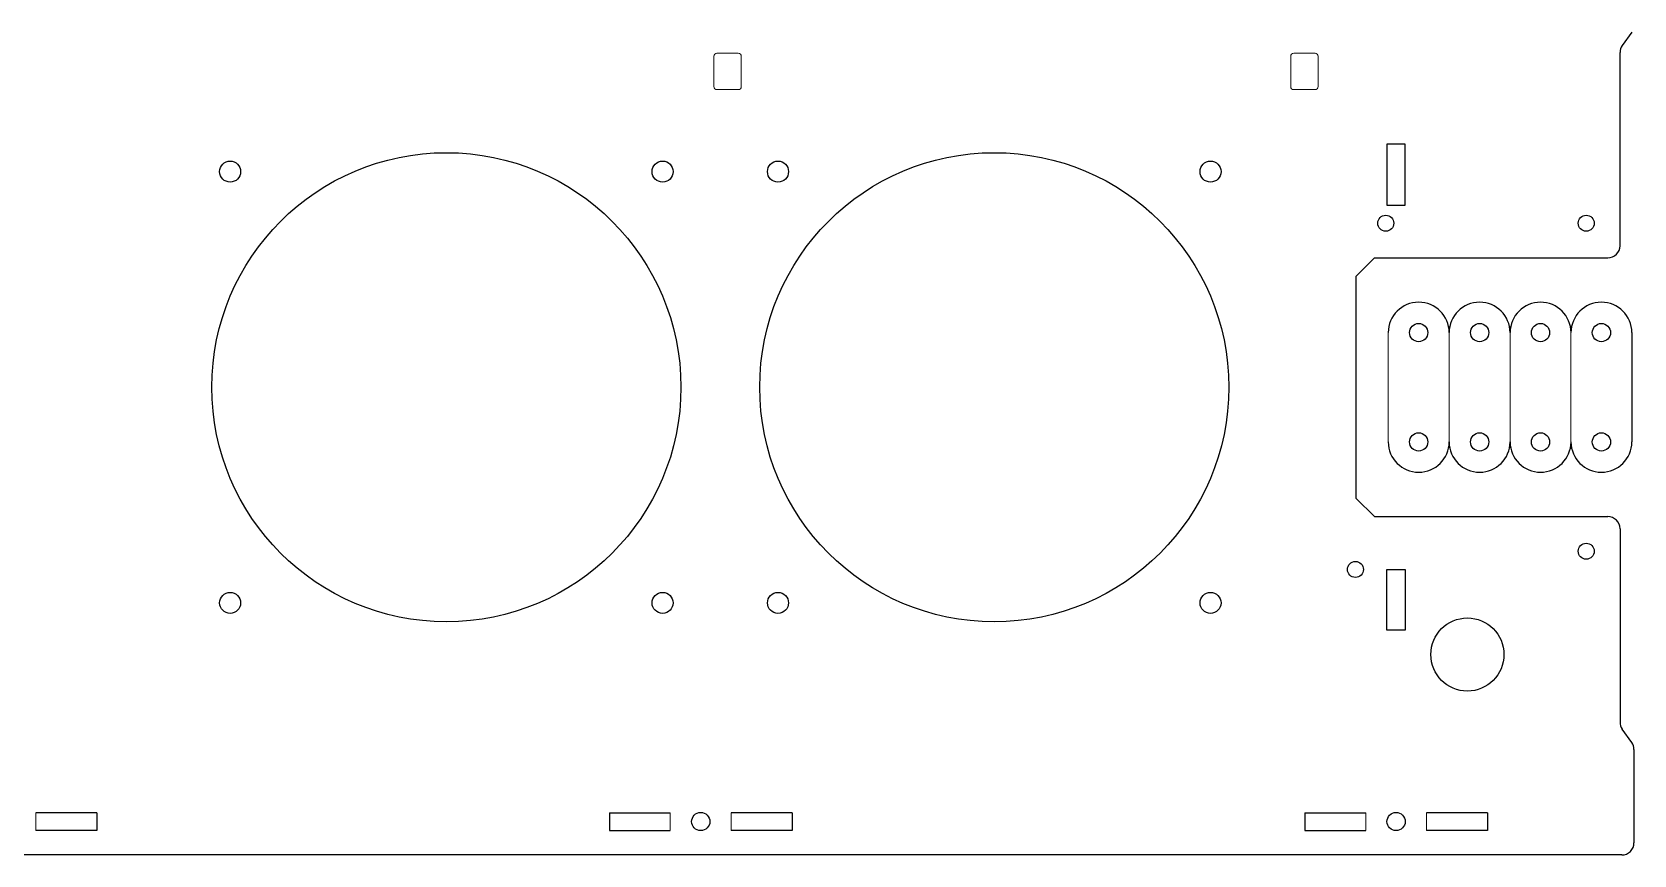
# Model space of a CAD drawing. Extents: x 141 to 715, y -757 to -299.
# Drawn here: x 451.7 to 715.5, y -606.5 to -471 of the extents above; entities that cross this region are included whole.
import ezdxf

# ---------------------------------------------------------------- set-up
doc = ezdxf.new("R2010")
doc.units = 0
doc.header["$MEASUREMENT"] = 0
doc.layers.add('DL', color=7, linetype='CONTINUOUS')
doc.layers.add('Layer 1', color=7, linetype='CONTINUOUS')

msp = doc.modelspace()

# ---------------------------------------------------------------- linework, layer by layer
at = {"layer": 'DL'}
for p, q in [((715.13, -471.04), (713.56, -473.24)), ((669.77, -511.22), (672.77, -508.22)), ((672.77, -508.22), (711.2, -508.22)), ((669.77, -547.82), (669.77, -511.22)), ((669.77, -547.82), (672.77, -550.82)), ((672.77, -550.82), (711.2, -550.82)), ((715.13, -588), (713.56, -585.8)), ((462.38, -599.57), (452.35, -599.57)), ((462.38, -599.57), (462.38, -602.47)), ((546.79, -599.57), (546.79, -602.47)), ((546.79, -599.57), (556.82, -599.57)), ((576.88, -599.57), (566.85, -599.57)), ((576.88, -599.57), (576.88, -602.47)), ((661.29, -599.57), (661.29, -602.47)), ((661.29, -599.57), (671.32, -599.57)), ((691.38, -599.57), (681.35, -599.57)), ((691.38, -599.57), (691.38, -602.47)), ((462.38, -602.47), (452.35, -602.47)), ((546.79, -602.47), (556.82, -602.47)), ((576.88, -602.47), (566.85, -602.47)), ((661.29, -602.47), (671.32, -602.47)), ((691.38, -602.47), (681.35, -602.47)), ((713.5, -606.52), (430.5, -606.52))]:
    msp.add_line(p, q, dxfattribs=at)
at = {"layer": 'DL', "linetype": 'ByBlock'}
for p, q in [((713.2, -506.22), (713.2, -474.4)), ((677.83, -489.52), (674.83, -489.52)), ((674.83, -489.52), (674.83, -499.52)), ((677.83, -494.52), (677.83, -489.52)), ((677.83, -499.52), (677.83, -494.52)), ((674.83, -499.52), (677.83, -499.52)), ((715.15, -520.52), (715.15, -538.52)), ((713.2, -552.82), (713.2, -584.64)), ((674.83, -569.52), (674.83, -559.52)), ((674.83, -559.52), (677.83, -559.52)), ((677.83, -559.52), (677.83, -564.52)), ((677.83, -564.52), (677.83, -569.52)), ((677.83, -569.52), (674.83, -569.52)), ((715.5, -589.16), (715.5, -604.52))]:
    msp.add_line(p, q, dxfattribs=at)
at = {"layer": 'DL'}
for centre, radius in [((519.94, -529.52), 38.62), ((484.34, -494.02), 1.73), ((555.55, -494.02), 1.73), ((610.16, -529.52), 38.62), ((574.55, -494.02), 1.73), ((645.77, -494.02), 1.73), ((674.63, -502.52), 1.32), ((707.63, -502.52), 1.32), ((707.63, -556.52), 1.32), ((669.63, -559.52), 1.32), ((484.34, -565.02), 1.73), ((555.55, -565.02), 1.73), ((574.55, -565.02), 1.73), ((645.77, -565.02), 1.73), ((688.07, -573.52), 6.02)]:
    msp.add_circle(centre, radius, dxfattribs=at)
at = {"layer": 'DL', "linetype": 'ByBlock'}
for centre in [(680.05, -520.52), (690.08, -520.52), (700.11, -520.52), (710.14, -520.52), (680.05, -538.52), (690.08, -538.52), (700.11, -538.52), (710.14, -538.52), (561.83, -601.02), (676.33, -601.02)]:
    msp.add_circle(centre, 1.5, dxfattribs=at)
for centre, radius, start, end in [((715.2, -474.4), 2, 144.6554, 180), ((711.2, -506.22), 2, 270, 0), ((680.05, -520.55), 5.02, 0.3286, 179.6714), ((690.08, -520.55), 5.02, 0.3286, 179.6714), ((700.11, -520.55), 5.02, 0.3286, 179.6714), ((710.14, -520.55), 5.02, 0.3286, 179.6714), ((680.05, -538.49), 5.02, 180.3286, 359.6714), ((690.08, -538.49), 5.02, 180.3286, 359.6714), ((700.11, -538.49), 5.02, 180.3286, 359.6714), ((710.14, -538.49), 5.02, 180.3286, 359.6714), ((711.2, -552.82), 2, 0, 90), ((715.2, -584.64), 2, 180, 215.3446)]:
    msp.add_arc(centre, radius, start, end, dxfattribs=at)
at = {"layer": 'DL'}
for centre, start, end in [((713.5, -589.16), 0, 35.3446), ((713.5, -604.52), 270, 0)]:
    msp.add_arc(centre, 2, start, end, dxfattribs=at)
at = {"layer": 'Layer 1', "lineweight": 9}
for points in [[(563.98, -475.02), (563.98, -474.74), (564.21, -474.52), (564.48, -474.52)], [(564.48, -474.52), (564.48, -474.52), (567.99, -474.52), (567.99, -474.52)], [(567.99, -474.52), (568.27, -474.52), (568.5, -474.74), (568.5, -475.02)], [(658.98, -475.02), (658.98, -474.74), (659.21, -474.52), (659.48, -474.52)], [(659.48, -474.52), (659.48, -474.52), (662.99, -474.52), (662.99, -474.52)], [(662.99, -474.52), (663.27, -474.52), (663.5, -474.74), (663.5, -475.02)], [(563.98, -480.02), (563.98, -480.02), (563.98, -475.02), (563.98, -475.02)], [(568.5, -475.02), (568.5, -475.02), (568.5, -480.02), (568.5, -480.02)], [(658.98, -480.02), (658.98, -480.02), (658.98, -475.02), (658.98, -475.02)], [(663.5, -475.02), (663.5, -475.02), (663.5, -480.02), (663.5, -480.02)], [(564.48, -480.52), (564.21, -480.52), (563.98, -480.3), (563.98, -480.02)], [(568.5, -480.02), (568.5, -480.3), (568.27, -480.52), (567.99, -480.52)], [(659.48, -480.52), (659.21, -480.52), (658.98, -480.3), (658.98, -480.02)], [(663.5, -480.02), (663.5, -480.3), (663.27, -480.52), (662.99, -480.52)], [(567.99, -480.52), (567.99, -480.52), (564.48, -480.52), (564.48, -480.52)], [(662.99, -480.52), (662.99, -480.52), (659.48, -480.52), (659.48, -480.52)], [(685.06, -539.52), (685.06, -539.52), (685.06, -519.52), (685.06, -519.52)], [(695.09, -539.52), (695.09, -539.52), (695.09, -519.52), (695.09, -519.52)], [(705.12, -539.52), (705.12, -539.52), (705.12, -519.52), (705.12, -519.52)], [(675.03, -538.52), (675.03, -538.52), (675.03, -520.52), (675.03, -520.52)], [(452.35, -599.57), (452.35, -599.57), (452.35, -602.47), (452.35, -602.47)], [(556.82, -599.57), (556.82, -599.57), (556.82, -602.47), (556.82, -602.47)], [(566.85, -599.57), (566.85, -599.57), (566.85, -602.47), (566.85, -602.47)], [(671.32, -599.57), (671.32, -599.57), (671.32, -602.47), (671.32, -602.47)], [(681.35, -599.57), (681.35, -599.57), (681.35, -602.47), (681.35, -602.47)]]:
    msp.add_open_spline(points, degree=3, dxfattribs=at)

doc.saveas('drawing.dxf')
